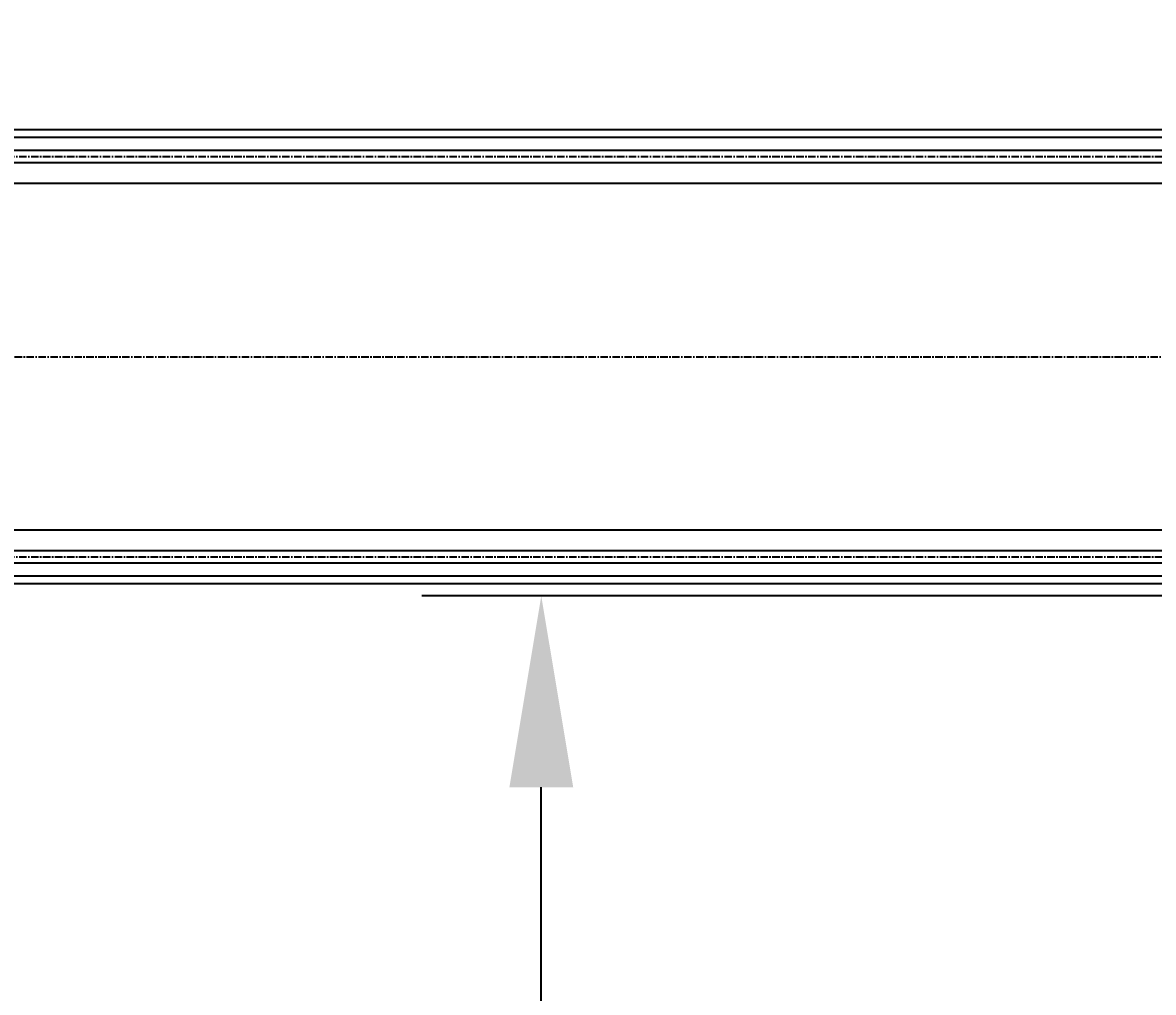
# Model space of a CAD drawing. Header units: inches. Extents: x 0 to 77285, y -118 to 40065.
# Drawn here: x 23491 to 24437, y 16164 to 16975 of the extents above; entities that cross this region are included whole.
import ezdxf

# ---------------------------------------------------------------- set-up
doc = ezdxf.new("R2010")
doc.units = ezdxf.units.IN
doc.header["$LTSCALE"] = 5
doc.header["$MEASUREMENT"] = 0
doc.linetypes.add('CENTER', pattern=[2, 1.25, -0.25, 0.25, -0.25])
for name, color, linetype in [('11', 1, 'CENTER'), ('B', 123, 'Continuous'), ('G', 231, 'Continuous')]:
    doc.layers.add(name, color=color, linetype=linetype)
doc.styles.add('SCI', font='')
doc.styles.get('SCI').set_extended_font_data('Gulim')
doc.dimstyles.new('SCH', dxfattribs={"dimtxt": 2.5, "dimasz": 2, "dimexe": 1.25, "dimexo": 0.625, "dimtad": 1, "dimdec": 8, "dimtxsty": 'SCI', "dimcen": 2.5, "dimclrd": 4, "dimclre": 4, "dimclrt": 7, "dimadec": 8, "dimazin": 2, "dimtfac": 1, "dimtdec": 8, "dimtmove": 0, "dimatfit": 3, "dimfxl": 1, "dimarcsym": 0})

# ---------------------------------------------------------------- blocks, each defined once
blk = doc.blocks.new('A$C4ec73b01')
for p, q in [((-357.5, -280), (-357.5, -7240)), ((-312.5, -280), (-312.5, -7240)), ((-22.5, -280), (-22.5, -7240)), ((22.5, -280), (22.5, -7240))]:
    blk.add_line(p, q)
at = {"layer": '11'}
for p, q in [((-335, -280), (-335, -7240)), ((-167.5, -7240), (-167.5, -280)), ((0, -280), (0, -7240))]:
    blk.add_line(p, q, dxfattribs=at)
at = {"layer": 'B'}
for p, q in [((-340.15, -280), (-340.15, -7240)), ((-329.85, -280), (-329.85, -7240)), ((-5.15, -280), (-5.15, -7240)), ((5.15, -280), (5.15, -7240))]:
    blk.add_line(p, q, dxfattribs=at)
at = {"layer": 'G'}
for p, q in [((-351, -280), (-351, -7240)), ((16, -280), (16, -7240))]:
    blk.add_line(p, q, dxfattribs=at)
blk = doc.blocks.new('*D387')
at = {"color": 4, "lineweight": -2, "transparency": 16777216}
for p, q in [((17864.65, 16443.05), (17864.65, 13376.2)), ((25274.65, 16443.55), (25274.65, 13376.2)), ((25114.65, 13476.2), (18024.65, 13476.2))]:
    blk.add_line(p, q, dxfattribs=at)
at = {"color": 4, "transparency": 16777216}
for points in [[(18024.65, 13502.87), (18024.65, 13449.53), (17864.65, 13476.2)], [(25114.65, 13502.87), (25114.65, 13449.53), (25274.65, 13476.2)]]:
    blk.add_solid(points, dxfattribs=at)
at = {"layer": 'Defpoints', "color": 0, "transparency": 16777216}
for p in [(17864.65, 16493.05), (25274.65, 16493.55), (17864.65, 13476.2)]:
    blk.add_point(p, dxfattribs=at)
at = {"color": 7, "transparency": 16777216, "insert": (21569.65, 13629), "char_height": 200, "attachment_point": 5, "style": 'SCI'}
blk.add_mtext('7410', dxfattribs=at)
blk = doc.blocks.new('*D391')
at = {"color": 4, "lineweight": -2, "transparency": 16777216}
for p, q in [((24468.83, 16495.55), (23825.19, 16495.55)), ((23925.19, 15155.55), (23925.19, 16335.55)), ((24462.15, 14995.55), (23825.19, 14995.55))]:
    blk.add_line(p, q, dxfattribs=at)
at = {"color": 4, "transparency": 16777216}
for points in [[(23898.53, 16335.55), (23951.86, 16335.55), (23925.19, 16495.55)], [(23898.53, 15155.55), (23951.86, 15155.55), (23925.19, 14995.55)]]:
    blk.add_solid(points, dxfattribs=at)
at = {"layer": 'Defpoints', "color": 0, "transparency": 16777216}
for p in [(23925.19, 16495.55), (24518.83, 16495.55), (24512.15, 14995.55)]:
    blk.add_point(p, dxfattribs=at)
at = {"color": 7, "transparency": 16777216, "insert": (23772.4, 15745.55), "char_height": 200, "attachment_point": 5, "rotation": 90, "style": 'SCI'}
blk.add_mtext('1500', dxfattribs=at)
blk = doc.blocks.new('*D538')
at = {"color": 4, "lineweight": -2, "transparency": 16777216}
for p, q in [((24531.15, 16888.05), (24531.15, 17572.32)), ((24898.15, 16888.05), (24898.15, 17572.32)), ((24371.15, 17472.32), (23669.61, 17472.32)), ((24898.15, 17472.32), (24531.15, 17472.32)), ((25058.15, 17472.32), (25218.15, 17472.32))]:
    blk.add_line(p, q, dxfattribs=at)
at = {"color": 4, "transparency": 16777216}
for points in [[(24371.15, 17498.99), (24371.15, 17445.66), (24531.15, 17472.32)], [(25058.15, 17498.99), (25058.15, 17445.66), (24898.15, 17472.32)]]:
    blk.add_solid(points, dxfattribs=at)
at = {"layer": 'Defpoints', "color": 0, "transparency": 16777216}
for p in [(24531.15, 17472.32), (24531.15, 16838.05, 0), (24898.15, 16838.05, 0)]:
    blk.add_point(p, dxfattribs=at)
at = {"color": 7, "transparency": 16777216, "insert": (23940.38, 17624.99), "char_height": 200, "attachment_point": 5, "style": 'SCI'}
blk.add_mtext('367', dxfattribs=at)

msp = doc.modelspace()

# ---------------------------------------------------------------- block references
at = {"rotation": 270}
msp.add_blockref('A$C4ec73b01', (25274.6497809, 16528.05047629), dxfattribs=at)

# ---------------------------------------------------------------- dimensions: what is measured, and where the dimension line sits
for base, p1, p2, picture, middle in [((24531.1497808981, 17472.322836463), (24898.1497808981, 16838.0504762947, -0.0000000034), (24531.1497808981, 16838.0504762947, -0.0000000034), '*D538', (23940.3774773029, 17624.9859523085)), ((17864.6497808981, 13476.1989639931), (25274.6497808981, 16493.5504762947), (17864.6497808981, 16493.0504762947), '*D387', (21569.6497808981, 13628.9952356309))]:
    dim = msp.add_linear_dim(base=base, p1=p1, p2=p2, dimstyle='SCH', override={"dimscale": 80})
    dim.commit()
    dim.dimension.update_dxf_attribs({"geometry": picture, "text_midpoint": middle})
dim = msp.add_linear_dim(base=(23925.1934510426, 16495.5504762947), p1=(24512.1497808981, 14995.5504762947), p2=(24518.8292728224, 16495.5504762947), angle=90, dimstyle='SCH', override={"dimscale": 80})
dim.commit()
dim.dimension.update_dxf_attribs({"geometry": '*D391', "text_midpoint": (23772.3971794048, 15745.5504762947)})

doc.saveas('drawing.dxf')
